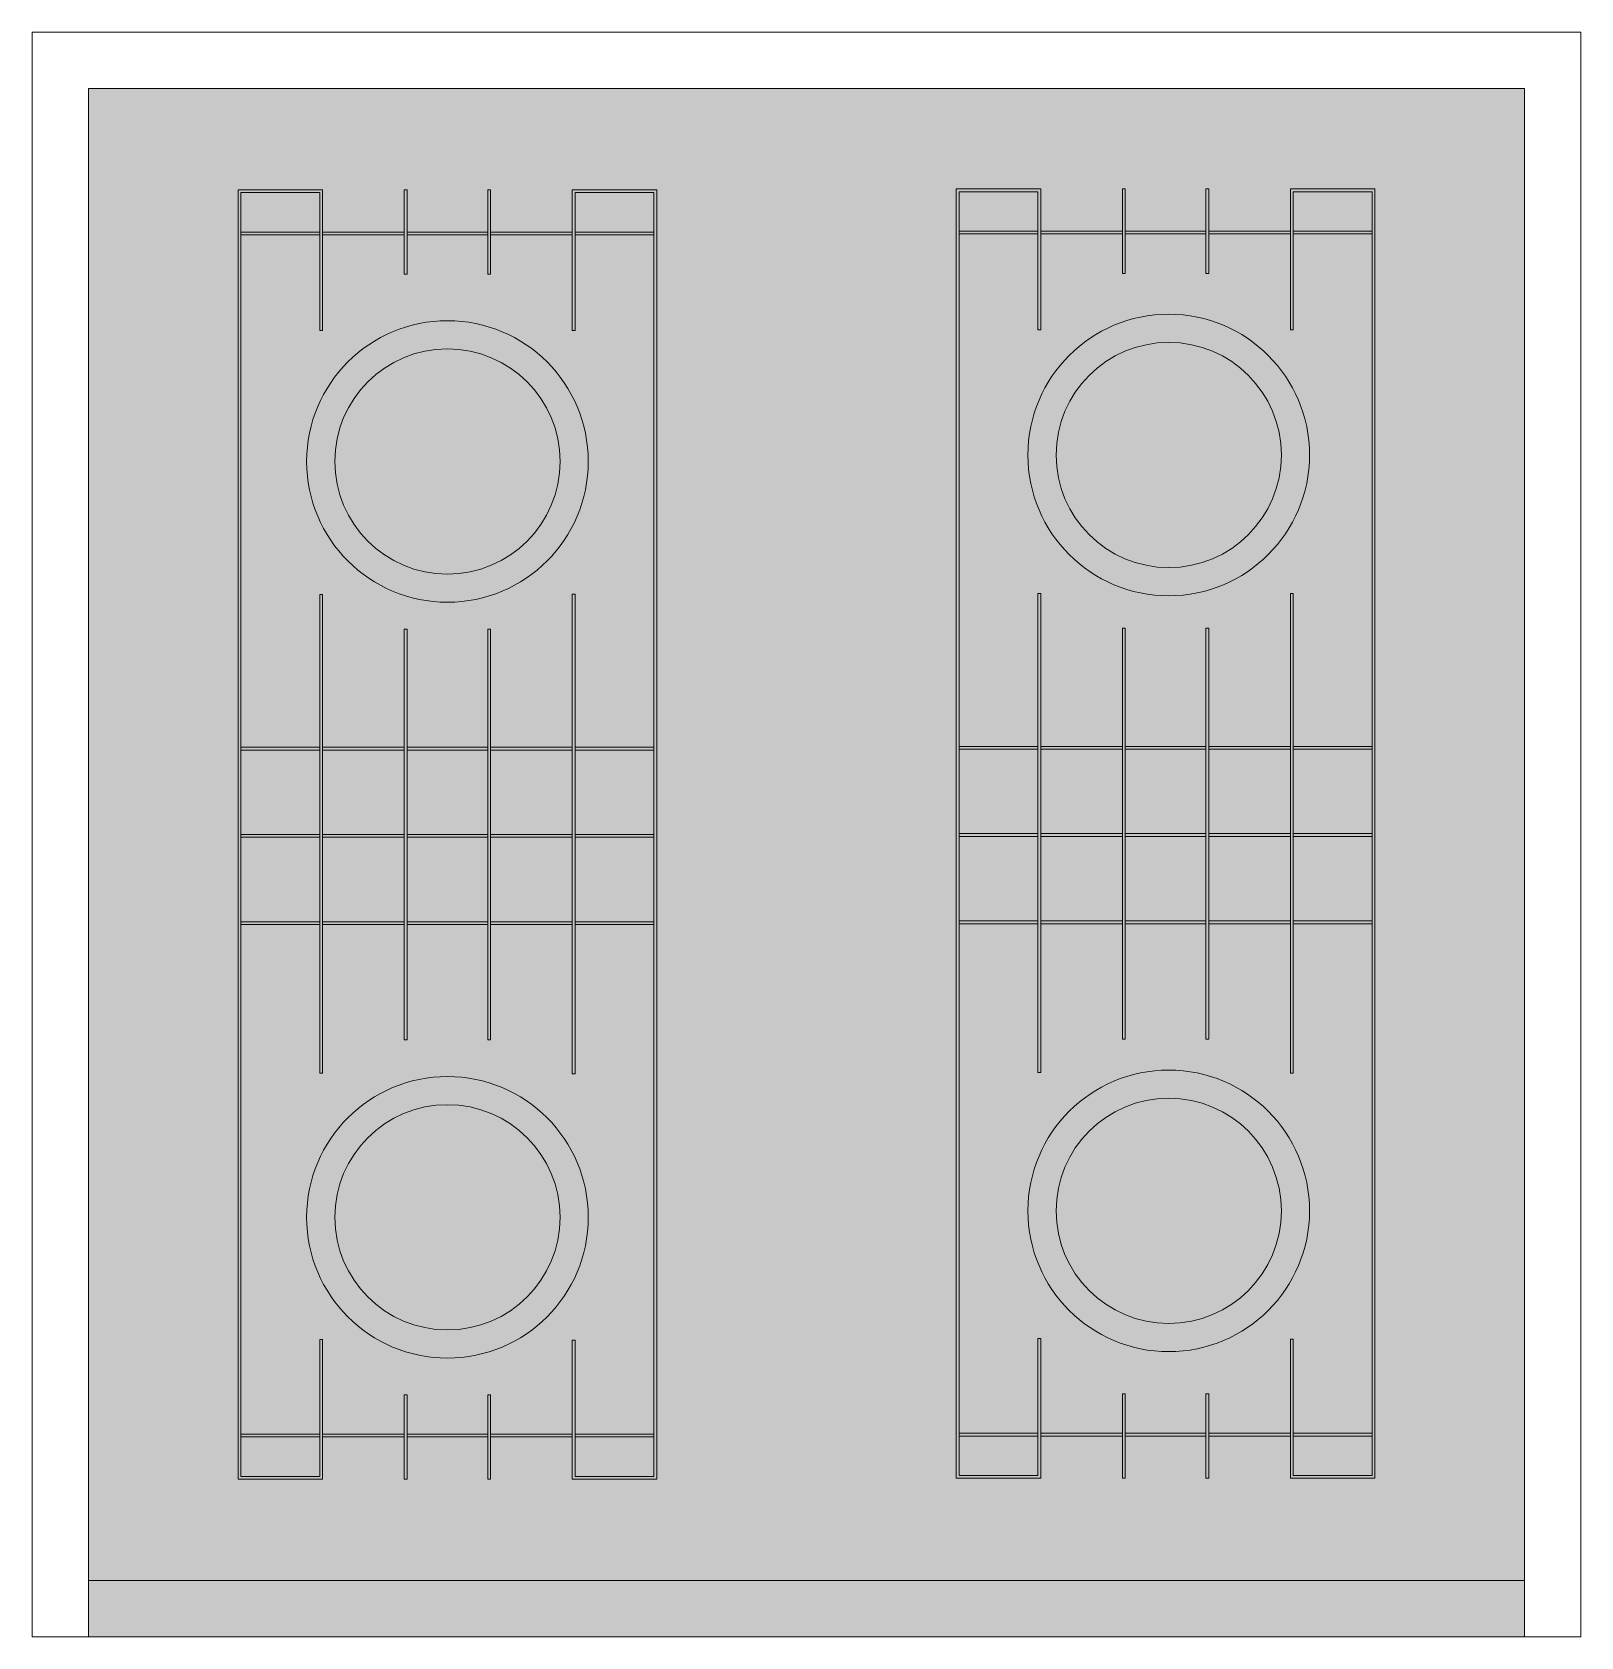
# Model space of a CAD drawing. Header units: millimetres. Extents: x 1340.699 to 1341.249, y 1286.897 to 1287.467.
import ezdxf

# ---------------------------------------------------------------- set-up
doc = ezdxf.new("R2010")
doc.units = ezdxf.units.MM
doc.linetypes.add('CONTINU', pattern=[0])
doc.layers.add('ARQ-MOB', color=254, linetype='Continuous')
doc.layers.add('MOBILIARIO', color=1, linetype='Continuous')

# ---------------------------------------------------------------- blocks, each defined once
blk = doc.blocks.new('A$C7CC540FB')
at = {"layer": 'ARQ-MOB', "linetype": 'CONTINU', "lineweight": 0, "ltscale": 0.1}
for p, q in [((0.57, 0), (0.57, 0.55)), ((0.55, 0.02), (0.55, 0.53)), ((0.07071, 0.47583), (0.07071, 0.44783)), ((0.07171, 0.47583), (0.07171, 0.44783)), ((0.25369, 0.44783), (0.25369, 0.47583)), ((0.25469, 0.44783), (0.25469, 0.47583)), ((0.28469, 0.44783), (0.28469, 0.47583)), ((0.28569, 0.44783), (0.28569, 0.47583)), ((0.31569, 0.44783), (0.31569, 0.47583)), ((0.31669, 0.44783), (0.31669, 0.47583)), ((0.49768, 0.47583), (0.49768, 0.44783)), ((0.49868, 0.47583), (0.49868, 0.44783)), ((0.07071, 0.44683), (0.07071, 0.41783)), ((0.07171, 0.44683), (0.07171, 0.41783)), ((0.25369, 0.41783), (0.25369, 0.44683)), ((0.25469, 0.41783), (0.25469, 0.44683)), ((0.28469, 0.41783), (0.28469, 0.44683)), ((0.28569, 0.41783), (0.28569, 0.44683)), ((0.31569, 0.41783), (0.31569, 0.44683)), ((0.31669, 0.41783), (0.31669, 0.44683)), ((0.49768, 0.44683), (0.49768, 0.41783)), ((0.49868, 0.44683), (0.49868, 0.41783)), ((0.07071, 0.41683), (0.07071, 0.38817)), ((0.07171, 0.41683), (0.07171, 0.38817)), ((0.25369, 0.38817), (0.25369, 0.41683)), ((0.25469, 0.38817), (0.25469, 0.41683)), ((0.28469, 0.38817), (0.28469, 0.41683)), ((0.28569, 0.38817), (0.28569, 0.41683)), ((0.31569, 0.38817), (0.31569, 0.41683)), ((0.31669, 0.38817), (0.31669, 0.41683)), ((0.49768, 0.41683), (0.49768, 0.38817)), ((0.49868, 0.41683), (0.49868, 0.38817)), ((0.07071, 0.38717), (0.07071, 0.35817)), ((0.07171, 0.38717), (0.07171, 0.35817)), ((0.25369, 0.35817), (0.25369, 0.38717)), ((0.25469, 0.35817), (0.25469, 0.38717)), ((0.28469, 0.35817), (0.28469, 0.38717)), ((0.28569, 0.35817), (0.28569, 0.38717)), ((0.31569, 0.35817), (0.31569, 0.38717)), ((0.31669, 0.35817), (0.31669, 0.38717)), ((0.49768, 0.38717), (0.49768, 0.35817)), ((0.49868, 0.38717), (0.49868, 0.35817)), ((0.07071, 0.35717), (0.07071, 0.32917)), ((0.07171, 0.35717), (0.07171, 0.32917)), ((0.25369, 0.32917), (0.25369, 0.35717)), ((0.25469, 0.32917), (0.25469, 0.35717)), ((0.28469, 0.32917), (0.28469, 0.35717)), ((0.28569, 0.32917), (0.28569, 0.35717)), ((0.31569, 0.32917), (0.31569, 0.35717)), ((0.31669, 0.32917), (0.31669, 0.35717)), ((0.49768, 0.35717), (0.49768, 0.32917)), ((0.49868, 0.35717), (0.49868, 0.32917)), ((0.07102, 0.22083), (0.07102, 0.19283)), ((0.07202, 0.22083), (0.07202, 0.19283)), ((0.254, 0.19283), (0.254, 0.22083)), ((0.255, 0.19283), (0.255, 0.22083)), ((0.285, 0.19283), (0.285, 0.22083)), ((0.286, 0.19283), (0.286, 0.22083)), ((0.316, 0.19283), (0.316, 0.22083)), ((0.317, 0.19283), (0.317, 0.22083)), ((0.49798, 0.22083), (0.49798, 0.19283)), ((0.49898, 0.22083), (0.49898, 0.19283)), ((0.07102, 0.19183), (0.07102, 0.16283)), ((0.07202, 0.19183), (0.07202, 0.16283)), ((0.254, 0.16283), (0.254, 0.19183)), ((0.255, 0.16283), (0.255, 0.19183)), ((0.285, 0.16283), (0.285, 0.19183)), ((0.286, 0.16283), (0.286, 0.19183)), ((0.316, 0.16283), (0.316, 0.19183)), ((0.317, 0.16283), (0.317, 0.19183)), ((0.49798, 0.19183), (0.49798, 0.16283)), ((0.49898, 0.19183), (0.49898, 0.16283)), ((0.07102, 0.16183), (0.07102, 0.13317)), ((0.07202, 0.16183), (0.07202, 0.13317)), ((0.254, 0.13317), (0.254, 0.16183)), ((0.255, 0.13317), (0.255, 0.16183)), ((0.285, 0.13317), (0.285, 0.16183)), ((0.286, 0.13317), (0.286, 0.16183)), ((0.316, 0.13317), (0.316, 0.16183)), ((0.317, 0.13317), (0.317, 0.16183)), ((0.49798, 0.16183), (0.49798, 0.13317)), ((0.49898, 0.16183), (0.49898, 0.13317)), ((0.07102, 0.13217), (0.07102, 0.10317)), ((0.07202, 0.13217), (0.07202, 0.10317)), ((0.254, 0.10317), (0.254, 0.13217)), ((0.255, 0.10317), (0.255, 0.13217)), ((0.285, 0.10317), (0.285, 0.13217)), ((0.286, 0.10317), (0.286, 0.13217)), ((0.316, 0.10317), (0.316, 0.13217)), ((0.317, 0.10317), (0.317, 0.13217)), ((0.49798, 0.13217), (0.49798, 0.10317)), ((0.49898, 0.13217), (0.49898, 0.10317)), ((0.07102, 0.10217), (0.07102, 0.07417)), ((0.07202, 0.10217), (0.07202, 0.07417)), ((0.254, 0.07417), (0.254, 0.10217)), ((0.255, 0.07417), (0.255, 0.10217)), ((0.285, 0.07417), (0.285, 0.10217)), ((0.286, 0.07417), (0.286, 0.10217)), ((0.316, 0.07417), (0.316, 0.10217)), ((0.317, 0.07417), (0.317, 0.10217)), ((0.49798, 0.10217), (0.49798, 0.07417)), ((0.49898, 0.10217), (0.49898, 0.07417))]:
    blk.add_line(p, q, dxfattribs=at)
for points in [[(0.57, 0), (0, 0), (0, 0.55), (0.57, 0.55)], [(0.57, 0.02), (0.02, 0.02), (0.02, 0.53), (0.57, 0.53)], [(0.28469, 0.44683), (0.19938, 0.44683), (0.19938, 0.44783), (0.28469, 0.44783)], [(0.28469, 0.44683), (0.36972, 0.44683), (0.36972, 0.44783), (0.28469, 0.44783)], [(0.28469, 0.41683), (0.21172, 0.41683), (0.21172, 0.41783), (0.28469, 0.41783)], [(0.28469, 0.41683), (0.35766, 0.41683), (0.35766, 0.41783), (0.28469, 0.41783)], [(0.28469, 0.38817), (0.21172, 0.38817), (0.21172, 0.38717), (0.28469, 0.38717)], [(0.28469, 0.38717), (0.35766, 0.38717), (0.35766, 0.38817), (0.28469, 0.38817)], [(0.28469, 0.35717), (0.19944, 0.35717), (0.19944, 0.35817), (0.28469, 0.35817)], [(0.28469, 0.35717), (0.3695, 0.35717), (0.3695, 0.35817), (0.28469, 0.35817)], [(0.285, 0.19183), (0.19969, 0.19183), (0.19969, 0.19283), (0.285, 0.19283)], [(0.285, 0.19183), (0.37003, 0.19183), (0.37003, 0.19283), (0.285, 0.19283)], [(0.285, 0.16183), (0.21203, 0.16183), (0.21203, 0.16283), (0.285, 0.16283)], [(0.285, 0.16183), (0.35797, 0.16183), (0.35797, 0.16283), (0.285, 0.16283)], [(0.285, 0.13317), (0.21203, 0.13317), (0.21203, 0.13217), (0.285, 0.13217)], [(0.285, 0.13217), (0.35797, 0.13217), (0.35797, 0.13317), (0.285, 0.13317)], [(0.285, 0.10217), (0.19975, 0.10217), (0.19975, 0.10317), (0.285, 0.10317)], [(0.285, 0.10217), (0.36981, 0.10217), (0.36981, 0.10317), (0.285, 0.10317)]]:
    blk.add_lwpolyline(points, dxfattribs=at)
for points in [[(0.46426, 0.44783), (0.46426, 0.44683), (0.51368, 0.44683), (0.51368, 0.47683), (0.05571, 0.47683), (0.05571, 0.44683), (0.10571, 0.44683), (0.10571, 0.44783), (0.05671, 0.44783), (0.05671, 0.47583), (0.51268, 0.47583), (0.51268, 0.44783)], [(0.07071, 0.41783), (0.05571, 0.41783), (0.05571, 0.41683), (0.08571, 0.41683), (0.08571, 0.41783)], [(0.49868, 0.41783), (0.48368, 0.41783), (0.48368, 0.41683), (0.51368, 0.41683), (0.51368, 0.41783)], [(0.05571, 0.38717), (0.05571, 0.38817), (0.08571, 0.38817), (0.08571, 0.38717)], [(0.51368, 0.38717), (0.48368, 0.38717), (0.48368, 0.38817), (0.51368, 0.38817)], [(0.46404, 0.35717), (0.46404, 0.35817), (0.51368, 0.35817), (0.51368, 0.32817), (0.05571, 0.32817), (0.05571, 0.35817), (0.10571, 0.35817), (0.10571, 0.35717), (0.05671, 0.35717), (0.05671, 0.32917), (0.51268, 0.32917), (0.51268, 0.35717)], [(0.46456, 0.19283), (0.46456, 0.19183), (0.51398, 0.19183), (0.51398, 0.22183), (0.05602, 0.22183), (0.05602, 0.19183), (0.10602, 0.19183), (0.10602, 0.19283), (0.05702, 0.19283), (0.05702, 0.22083), (0.51298, 0.22083), (0.51298, 0.19283)], [(0.07102, 0.16283), (0.05602, 0.16283), (0.05602, 0.16183), (0.08602, 0.16183), (0.08602, 0.16283)], [(0.49898, 0.16283), (0.48398, 0.16283), (0.48398, 0.16183), (0.51398, 0.16183), (0.51398, 0.16283)], [(0.05602, 0.13217), (0.05602, 0.13317), (0.08602, 0.13317), (0.08602, 0.13217)], [(0.51398, 0.13217), (0.48398, 0.13217), (0.48398, 0.13317), (0.51398, 0.13317)], [(0.46434, 0.10217), (0.46434, 0.10317), (0.51398, 0.10317), (0.51398, 0.07317), (0.05602, 0.07317), (0.05602, 0.10317), (0.10602, 0.10317), (0.10602, 0.10217), (0.05702, 0.10217), (0.05702, 0.07417), (0.51298, 0.07417), (0.51298, 0.10217)]]:
    blk.add_lwpolyline(points, close=True, dxfattribs=at)
for centre, radius in [((0.15021, 0.40364), 0.05), ((0.41868, 0.40364), 0.05), ((0.15021, 0.40364), 0.04), ((0.41868, 0.40364), 0.04), ((0.1525, 0.1475), 0.05), ((0.42097, 0.1475), 0.05), ((0.1525, 0.1475), 0.04), ((0.42097, 0.1475), 0.04)]:
    blk.add_circle(centre, radius, dxfattribs=at)

msp = doc.modelspace()

# ---------------------------------------------------------------- hatches: boundary and pattern name
at = {"layer": 'MOBILIARIO'}
h = msp.add_hatch(color=254, dxfattribs=at)
h.dxf.hatch_style = 2
h.set_gradient(color1=(214, 214, 214), color2=(252, 252, 252), rotation=45, one_color=1, tint=0.99, name='SPHERICAL')
h.paths.add_polyline_path([(1341.22892, 1287.44748), (1340.71892, 1287.44748), (1340.71892, 1286.91748), (1341.22892, 1286.91748)], flags=0)
h.paths.add_polyline_path([(1341.24892, 1287.46748), (1340.69892, 1287.46748), (1340.69892, 1286.89748), (1341.24892, 1286.89748)], flags=17)
h.paths.add_polyline_path([(1341.17575, 1286.9538), (1341.14575, 1286.9538), (1341.14575, 1286.9688), (1341.11675, 1286.9688), (1341.11675, 1286.9538), (1341.11575, 1286.9538), (1341.11575, 1286.9688), (1341.0871, 1286.9688), (1341.0871, 1286.9538), (1341.0861, 1286.9538), (1341.0861, 1286.9688), (1341.0571, 1286.9688), (1341.0571, 1286.9538), (1341.0271, 1286.9538), (1341.0271, 1287.41177), (1341.0571, 1287.41177), (1341.0571, 1287.39677), (1341.0861, 1287.39677), (1341.0861, 1287.41177), (1341.0871, 1287.41177), (1341.0871, 1287.39677), (1341.11575, 1287.39677), (1341.11575, 1287.41177), (1341.11675, 1287.41177), (1341.11675, 1287.39677), (1341.14575, 1287.39677), (1341.14575, 1287.41177), (1341.17575, 1287.41177)], flags=0)
h.paths.add_polyline_path([(1341.05256, 1287.0488, -1), (1341.15256, 1287.0488, -1)], flags=0)
h.paths.add_polyline_path([(1341.06256, 1287.0488, -1), (1341.14256, 1287.0488, -1)], flags=0)
h.paths.add_polyline_path([(1341.14675, 1287.09775), (1341.14575, 1287.09775), (1341.14575, 1287.15079), (1341.11675, 1287.15079), (1341.11675, 1287.10982), (1341.11575, 1287.10982), (1341.11575, 1287.15079), (1341.0871, 1287.15079), (1341.0871, 1287.10982), (1341.0861, 1287.10982), (1341.0861, 1287.15079), (1341.0571, 1287.15079), (1341.0571, 1287.09797), (1341.0561, 1287.09797), (1341.0561, 1287.15079), (1341.0281, 1287.15079), (1341.0281, 1287.15179), (1341.0561, 1287.15179), (1341.0561, 1287.18179), (1341.0281, 1287.18179), (1341.0281, 1287.18279), (1341.0561, 1287.18279), (1341.0561, 1287.21279), (1341.0281, 1287.21279), (1341.0281, 1287.21379), (1341.0561, 1287.21379), (1341.0561, 1287.26804), (1341.0571, 1287.26804), (1341.0571, 1287.21379), (1341.0861, 1287.21379), (1341.0861, 1287.25576), (1341.0871, 1287.25576), (1341.0871, 1287.21379), (1341.11575, 1287.21379), (1341.11575, 1287.25576), (1341.11675, 1287.25576), (1341.11675, 1287.21379), (1341.14575, 1287.21379), (1341.14575, 1287.2681), (1341.14675, 1287.2681), (1341.14675, 1287.18279)], flags=0)
h.paths.add_polyline_path([(1341.11675, 1286.9698), (1341.0871, 1286.9698), (1341.0571, 1286.9698), (1341.0281, 1286.9688), (1341.0561, 1286.9688), (1341.0561, 1286.9698), (1341.0861, 1286.9698), (1341.11575, 1286.9698), (1341.14575, 1286.9698), (1341.17475, 1286.9698), (1341.17475, 1286.9688), (1341.14675, 1286.9688)], flags=0)
h.paths.add_polyline_path([(1341.17475, 1287.15079), (1341.14675, 1287.15079), (1341.11675, 1287.15179), (1341.14575, 1287.15179)], flags=0)
h.paths.add_polyline_path([(1341.17475, 1287.18179), (1341.14675, 1287.18179), (1341.11675, 1287.18179), (1341.0871, 1287.18179), (1341.0571, 1287.18179), (1341.0571, 1287.18279), (1341.0861, 1287.18279), (1341.11575, 1287.18279), (1341.14575, 1287.18279)], flags=0)
h.paths.add_polyline_path([(1341.14675, 1287.21379), (1341.11675, 1287.21279), (1341.14575, 1287.21279), (1341.17475, 1287.21379)], flags=0)
h.paths.add_polyline_path([(1341.05256, 1287.31727, -1), (1341.15256, 1287.31727, -1)], flags=0)
h.paths.add_polyline_path([(1341.06256, 1287.31727, -1), (1341.14256, 1287.31727, -1)], flags=0)
h.paths.add_polyline_path([(1340.92075, 1286.95349), (1340.89075, 1286.95349), (1340.89075, 1286.96849), (1340.86175, 1286.96849), (1340.86175, 1286.95349), (1340.86075, 1286.95349), (1340.86075, 1286.96849), (1340.8321, 1286.96849), (1340.8321, 1286.95349), (1340.8311, 1286.95349), (1340.8311, 1286.96849), (1340.8021, 1286.96849), (1340.8021, 1286.95349), (1340.7721, 1286.95349), (1340.7721, 1287.41146), (1340.8021, 1287.41146), (1340.8021, 1287.39646), (1340.8311, 1287.39646), (1340.8311, 1287.41146), (1340.8321, 1287.41146), (1340.8321, 1287.39646), (1340.86075, 1287.39646), (1340.86075, 1287.41146), (1340.86175, 1287.41146), (1340.86175, 1287.39646), (1340.89075, 1287.39646), (1340.89075, 1287.41146), (1340.92075, 1287.41146)], flags=0)
h.paths.add_polyline_path([(1340.86175, 1286.96949), (1340.8321, 1286.96949), (1340.8021, 1286.96949), (1340.7731, 1286.96849), (1340.8011, 1286.96849), (1340.8011, 1286.96949), (1340.8311, 1286.96949), (1340.86075, 1286.96949), (1340.89075, 1286.96949), (1340.91975, 1286.96949), (1340.91975, 1286.96849), (1340.89175, 1286.96849)], flags=0)
h.paths.add_polyline_path([(1341.24892, 1286.89748), (1341.24892, 1287.46748), (1340.69892, 1287.46748), (1340.69892, 1286.89748), (1340.71892, 1286.89748), (1340.71892, 1287.44748), (1341.22892, 1287.44748), (1341.22892, 1286.89748)], flags=17)
h.paths.add_polyline_path([(1340.71892, 1286.91748), (1340.71892, 1286.89748), (1341.22892, 1286.89748), (1341.22892, 1286.91748)], flags=0)

# ---------------------------------------------------------------- block references
at = {"color": 251, "rotation": 270}
msp.add_blockref('A$C7CC540FB', (1340.69892, 1287.46748), dxfattribs=at)

doc.saveas('drawing.dxf')
